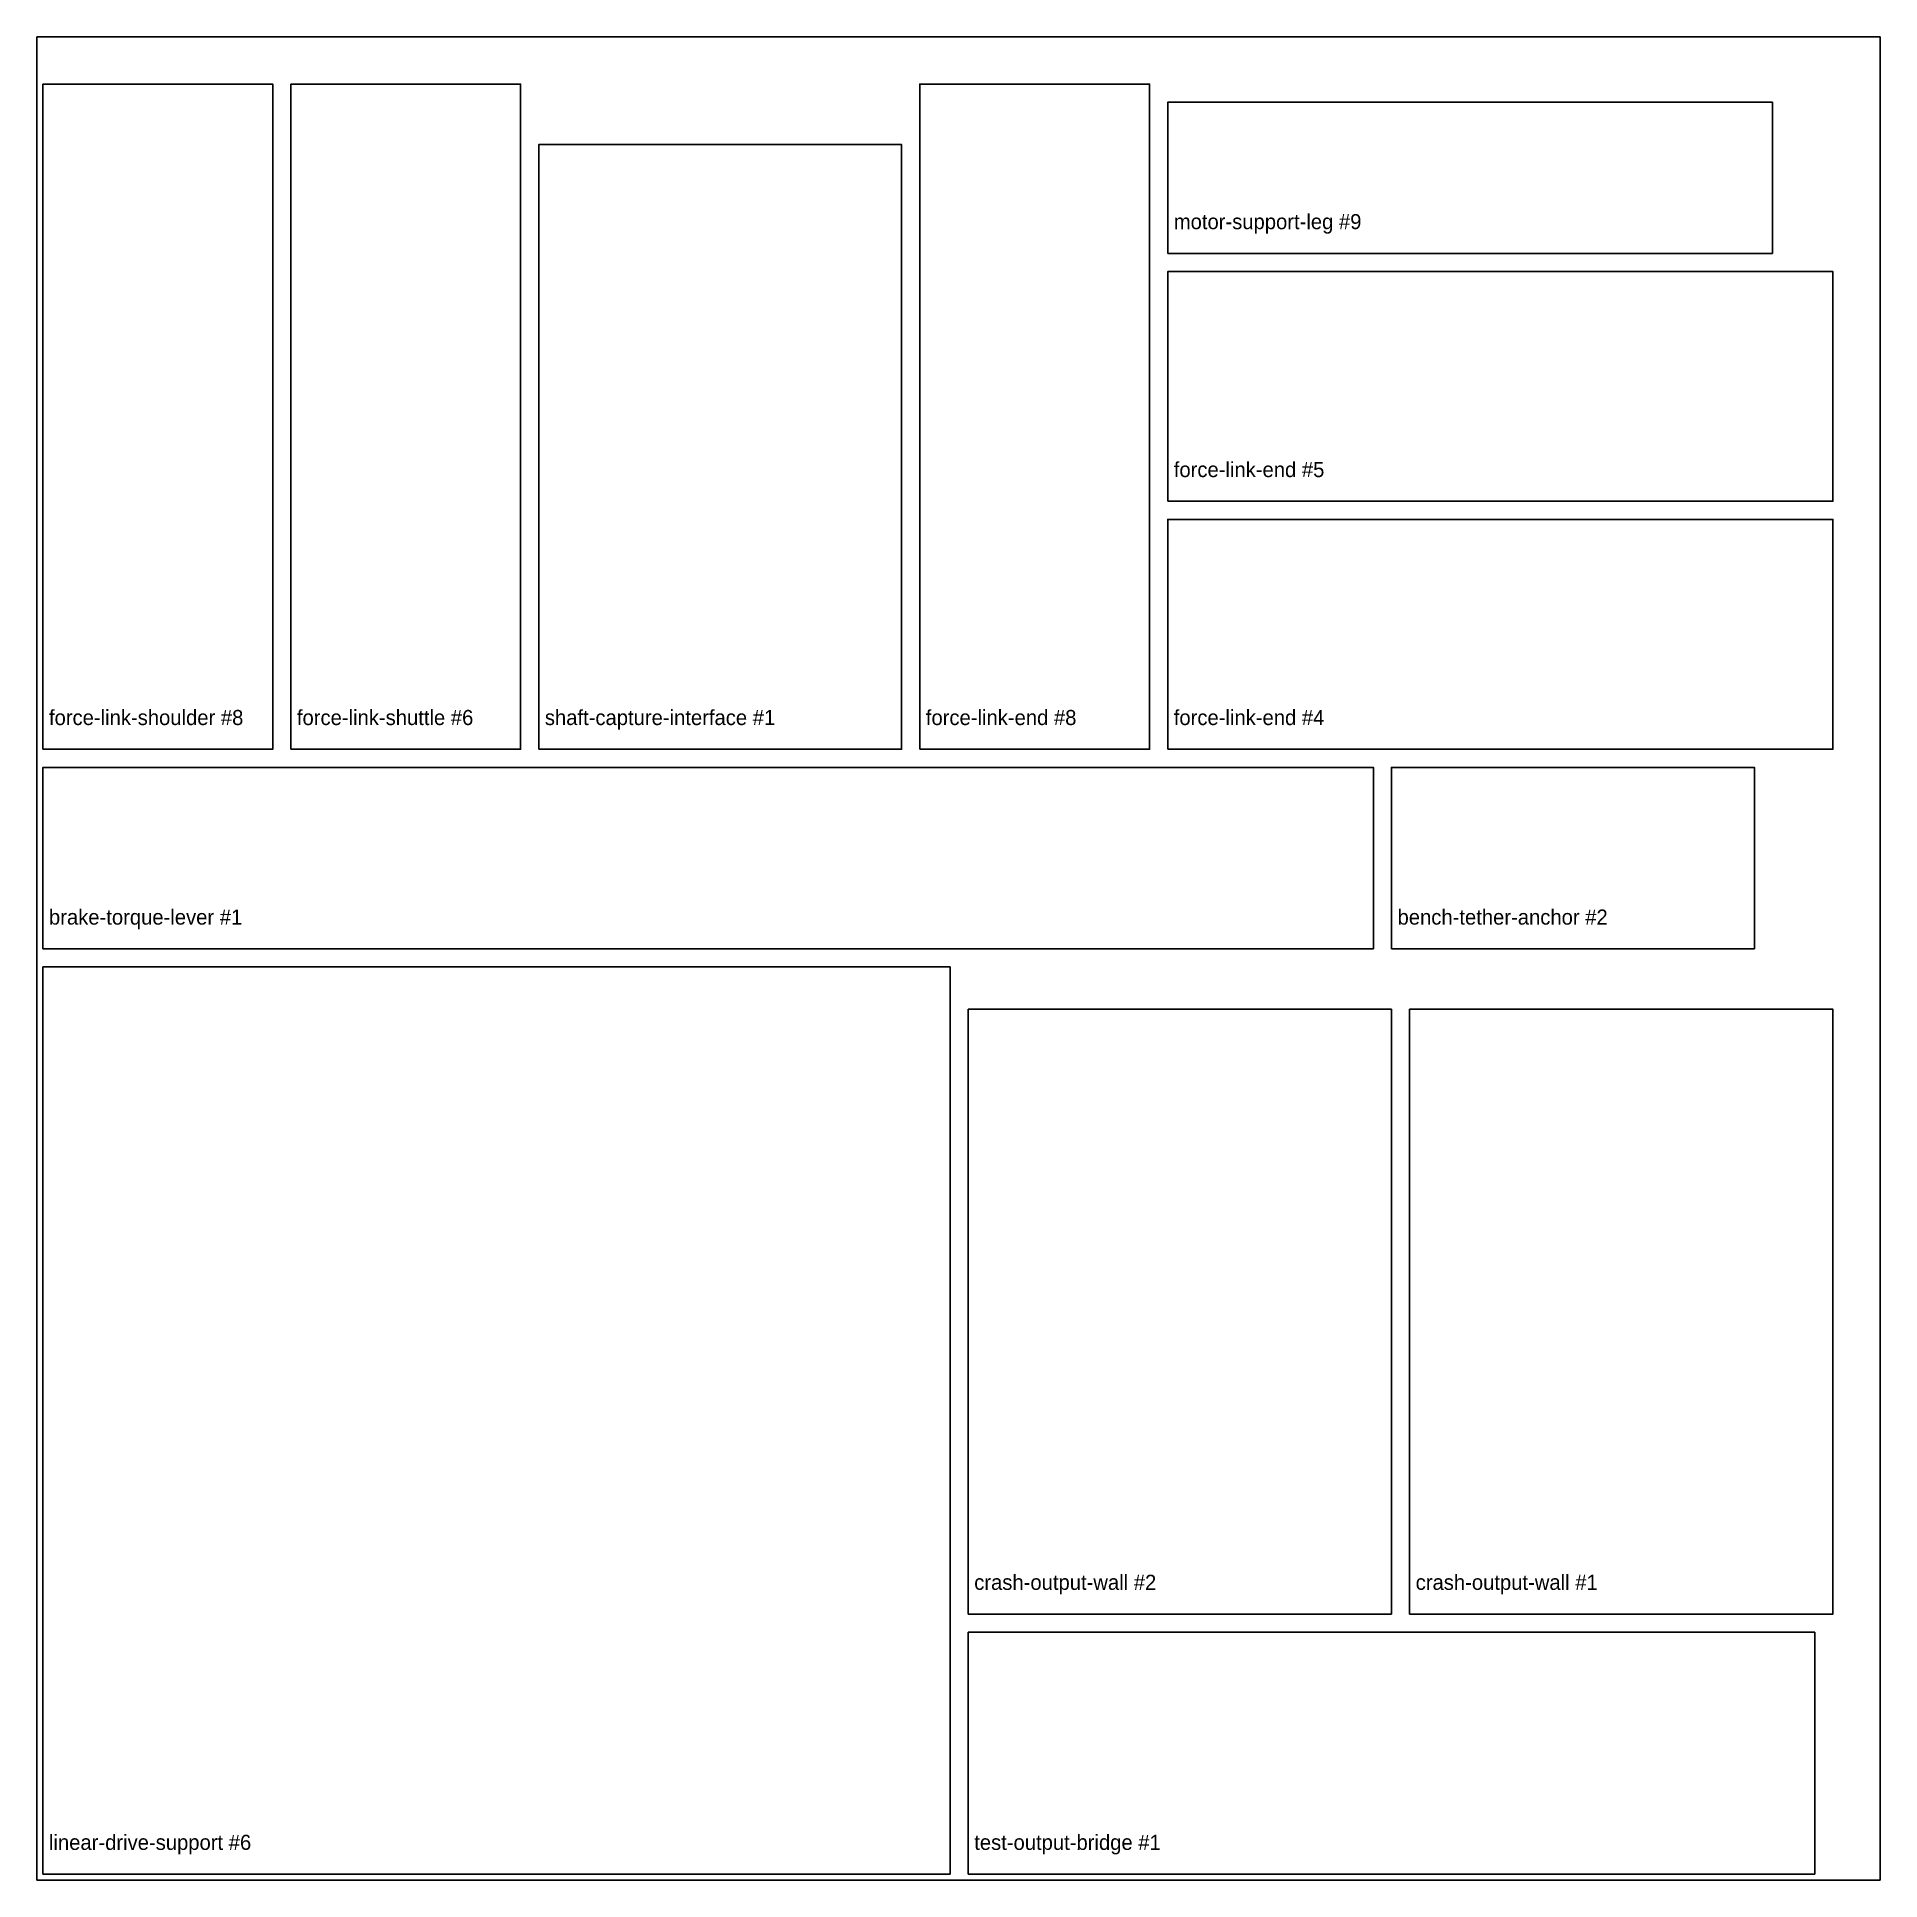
# Model space of a CAD drawing. Header units: millimetres. Extents: x 0 to 305, y 0 to 305.
import ezdxf

# ---------------------------------------------------------------- set-up
doc = ezdxf.new("R2010")
doc.units = ezdxf.units.MM

msp = doc.modelspace()

# ---------------------------------------------------------------- linework, layer by layer
for points in [[(0, 0), (304.8, 0), (304.8, 304.8), (0, 304.8)], [(1, 187), (39, 187), (39, 297), (1, 297)], [(42, 187), (80, 187), (80, 297), (42, 297)], [(146, 187), (184, 187), (184, 297), (146, 297)], [(187, 269), (287, 269), (287, 294), (187, 294)], [(83, 187), (143, 187), (143, 287), (83, 287)], [(187, 228), (297, 228), (297, 266), (187, 266)], [(187, 187), (297, 187), (297, 225), (187, 225)], [(1, 154), (221, 154), (221, 184), (1, 184)], [(224, 154), (284, 154), (284, 184), (224, 184)], [(1, 1), (151, 1), (151, 151), (1, 151)], [(154, 44), (224, 44), (224, 144), (154, 144)], [(227, 44), (297, 44), (297, 144), (227, 144)], [(154, 1), (294, 1), (294, 41), (154, 41)]]:
    msp.add_lwpolyline(points, close=True)

# ---------------------------------------------------------------- texts
for s, p in [('motor-support-leg #9', (188, 273)), ('force-link-end #5', (188, 232)), ('force-link-shoulder #8', (2, 191)), ('force-link-shuttle #6', (43, 191)), ('shaft-capture-interface #1', (84, 191)), ('force-link-end #8', (147, 191)), ('force-link-end #4', (188, 191)), ('brake-torque-lever #1', (2, 158)), ('bench-tether-anchor #2', (225, 158)), ('crash-output-wall #2', (155, 48)), ('crash-output-wall #1', (228, 48)), ('linear-drive-support #6', (2, 5)), ('test-output-bridge #1', (155, 5))]:
    msp.add_text(s, height=2.5).set_placement(p)

doc.saveas('drawing.dxf')
